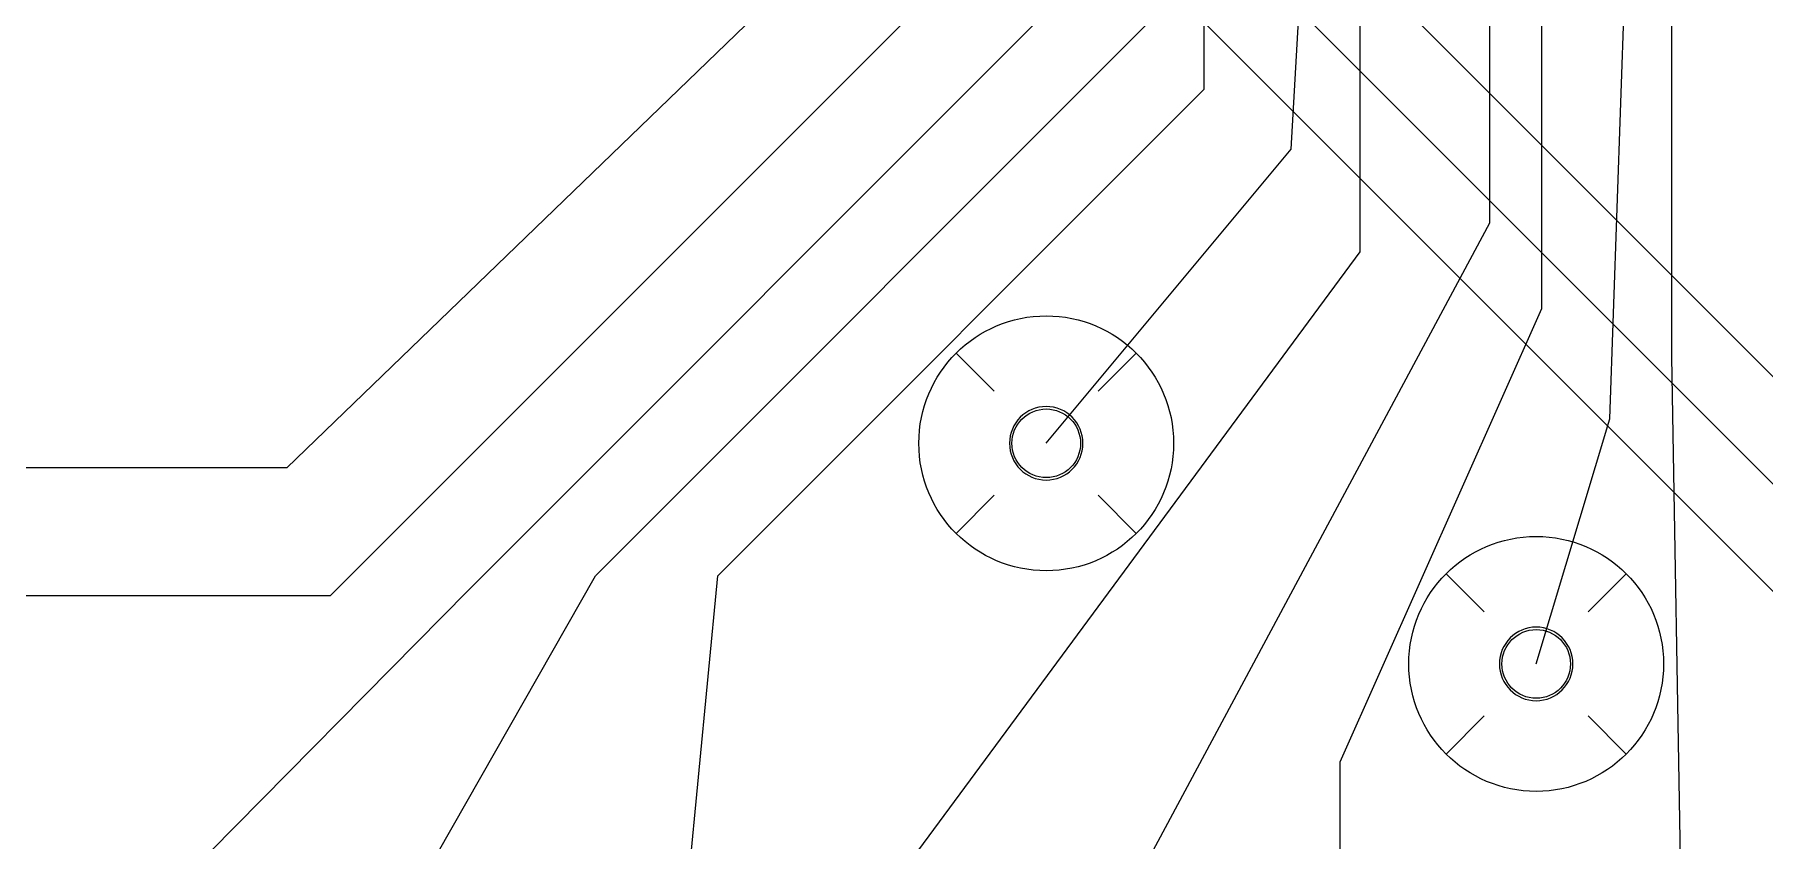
# Model space of a CAD drawing. Header units: inches. Extents: x -0.63 to 3.45, y 0 to 2.67.
# Drawn here: x 0.6685 to 1.0216, y 0.629 to 0.7934 of the extents above; entities that cross this region are included whole.
import ezdxf

# ---------------------------------------------------------------- set-up
doc = ezdxf.new("R2010")
doc.units = ezdxf.units.IN
doc.header["$MEASUREMENT"] = 0
for name, color, linetype in [('Bottom', 7, 'Continuous'), ('L2_GND', 7, 'Continuous'), ('L5_GND', 7, 'Continuous'), ('LAYNR4', 7, 'Continuous'), ('LAYNR5', 7, 'Continuous'), ('PADLAYER_BOT', 7, 'Continuous'), ('PADLAYER_INNER', 7, 'Continuous'), ('PADLAYER_TOP', 7, 'Continuous'), ('TOOL_TOP', 7, 'Continuous'), ('Trace_Route_Top', 7, 'Continuous')]:
    doc.layers.add(name, color=color, linetype=linetype)

# ---------------------------------------------------------------- blocks, each defined once
blk = doc.blocks.new('SE57')
at = {"layer": 'Trace_Route_Top', "color": 7, "linetype": 'Continuous'}
blk.add_line((0.87543, 0.855), (0.72, 0.705), dxfattribs=at)
blk = doc.blocks.new('SE56')
at = {"layer": 'Trace_Route_Top'}
blk.add_blockref('SE57', (0, 0), dxfattribs=at)
blk = doc.blocks.new('SE59')
at = {"layer": 'Trace_Route_Top', "color": 7, "linetype": 'Continuous'}
blk.add_line((0.72, 0.705), (0.56, 0.705), dxfattribs=at)
blk = doc.blocks.new('SE58')
at = {"layer": 'Trace_Route_Top'}
blk.add_blockref('SE59', (0, 0), dxfattribs=at)
blk = doc.blocks.new('SE73')
at = {"layer": 'Trace_Route_Top', "color": 7, "linetype": 'Continuous'}
blk.add_line((0.93904, 0.92518), (0.93904, 0.74904), dxfattribs=at)
blk = doc.blocks.new('SE72')
at = {"layer": 'Trace_Route_Top'}
blk.add_blockref('SE73', (0, 0), dxfattribs=at)
blk = doc.blocks.new('SE75')
at = {"layer": 'Trace_Route_Top', "color": 7, "linetype": 'Continuous'}
blk.add_line((0.93904, 0.74904), (0.84, 0.615), dxfattribs=at)
blk = doc.blocks.new('SE74')
at = {"layer": 'Trace_Route_Top'}
blk.add_blockref('SE75', (0, 0), dxfattribs=at)
blk = doc.blocks.new('SE81')
at = {"layer": 'Trace_Route_Top', "color": 7, "linetype": 'Continuous'}
for p, q in [((1.00265, 0.92518), (1.00265, 0.72759)), ((1.00265, 0.72759), (1.005, 0.59))]:
    blk.add_line(p, q, dxfattribs=at)
blk = doc.blocks.new('SE80')
at = {"layer": 'Trace_Route_Top'}
blk.add_blockref('SE81', (0, 0), dxfattribs=at)
blk = doc.blocks.new('SE249')
at = {"layer": 'Trace_Route_Top', "color": 7, "linetype": 'Continuous'}
blk.add_line((0.885, 0.605), (0.96554, 0.755), dxfattribs=at)
blk = doc.blocks.new('SE248')
at = {"layer": 'Trace_Route_Top'}
blk.add_blockref('SE249', (0, 0), dxfattribs=at)
blk = doc.blocks.new('SE251')
at = {"layer": 'Trace_Route_Top', "color": 7, "linetype": 'Continuous'}
blk.add_line((0.96554, 0.755), (0.96554, 0.92518), dxfattribs=at)
blk = doc.blocks.new('SE250')
at = {"layer": 'Trace_Route_Top'}
blk.add_blockref('SE251', (0, 0), dxfattribs=at)
blk = doc.blocks.new('SE257')
at = {"layer": 'Trace_Route_Top', "color": 7, "linetype": 'Continuous'}
blk.add_line((0.935, 0.457), (0.935, 0.645), dxfattribs=at)
blk = doc.blocks.new('SE256')
at = {"layer": 'Trace_Route_Top'}
blk.add_blockref('SE257', (0, 0), dxfattribs=at)
blk = doc.blocks.new('SE259')
at = {"layer": 'Trace_Route_Top', "color": 7, "linetype": 'Continuous'}
blk.add_line((0.935, 0.645), (0.97615, 0.73751), dxfattribs=at)
blk = doc.blocks.new('SE258')
at = {"layer": 'Trace_Route_Top'}
blk.add_blockref('SE259', (0, 0), dxfattribs=at)
blk = doc.blocks.new('SE261')
at = {"layer": 'Trace_Route_Top', "color": 7, "linetype": 'Continuous'}
blk.add_line((0.97615, 0.73751), (0.97615, 0.92518), dxfattribs=at)
blk = doc.blocks.new('SE260')
at = {"layer": 'Trace_Route_Top'}
blk.add_blockref('SE261', (0, 0), dxfattribs=at)
blk = doc.blocks.new('SE465')
at = {"layer": 'Trace_Route_Top', "color": 7, "linetype": 'Continuous'}
blk.add_line((0.875, 0.71), (0.925, 0.77), dxfattribs=at)
blk = doc.blocks.new('SE464')
at = {"layer": 'Trace_Route_Top'}
blk.add_blockref('SE465', (0, 0), dxfattribs=at)
blk = doc.blocks.new('SE467')
at = {"layer": 'Trace_Route_Top', "color": 7, "linetype": 'Continuous'}
blk.add_line((0.925, 0.77), (0.93374, 0.92518), dxfattribs=at)
blk = doc.blocks.new('SE466')
at = {"layer": 'Trace_Route_Top'}
blk.add_blockref('SE467', (0, 0), dxfattribs=at)
blk = doc.blocks.new('SE469')
at = {"layer": 'Trace_Route_Top', "color": 7, "linetype": 'Continuous'}
blk.add_line((0.975, 0.665), (0.99, 0.715), dxfattribs=at)
blk = doc.blocks.new('SE468')
at = {"layer": 'Trace_Route_Top'}
blk.add_blockref('SE469', (0, 0), dxfattribs=at)
blk = doc.blocks.new('SE471')
at = {"layer": 'Trace_Route_Top', "color": 7, "linetype": 'Continuous'}
blk.add_line((0.99, 0.715), (0.99735, 0.92518), dxfattribs=at)
blk = doc.blocks.new('SE470')
at = {"layer": 'Trace_Route_Top'}
blk.add_blockref('SE471', (0, 0), dxfattribs=at)
blk = doc.blocks.new('SE585')
at = {"layer": 'Trace_Route_Top', "color": 7, "linetype": 'Continuous'}
for p, q in [((0.79, 0.49546), (0.808, 0.683)), ((0.79, 0.457), (0.79, 0.49546))]:
    blk.add_line(p, q, dxfattribs=at)
blk = doc.blocks.new('SE584')
at = {"layer": 'Trace_Route_Top'}
blk.add_blockref('SE585', (0, 0), dxfattribs=at)
blk = doc.blocks.new('SE587')
at = {"layer": 'Trace_Route_Top', "color": 7, "linetype": 'Continuous'}
for p, q in [((0.90724, 0.78224), (0.90724, 0.92518)), ((0.808, 0.683), (0.90724, 0.78224))]:
    blk.add_line(p, q, dxfattribs=at)
blk = doc.blocks.new('SE586')
at = {"layer": 'Trace_Route_Top'}
blk.add_blockref('SE587', (0, 0), dxfattribs=at)
blk = doc.blocks.new('SE591')
at = {"layer": 'Trace_Route_Top', "color": 7, "linetype": 'Continuous'}
for p, q in [((0.71, 0.555), (0.783, 0.683)), ((0.675, 0.553), (0.675, 0.555)), ((0.675, 0.555), (0.71, 0.555))]:
    blk.add_line(p, q, dxfattribs=at)
blk = doc.blocks.new('SE590')
at = {"layer": 'Trace_Route_Top'}
blk.add_blockref('SE591', (0, 0), dxfattribs=at)
blk = doc.blocks.new('SE593')
at = {"layer": 'Trace_Route_Top', "color": 7, "linetype": 'Continuous'}
for p, q in [((0.90194, 0.80194), (0.90194, 0.92518)), ((0.783, 0.683), (0.90194, 0.80194))]:
    blk.add_line(p, q, dxfattribs=at)
blk = doc.blocks.new('SE592')
at = {"layer": 'Trace_Route_Top'}
blk.add_blockref('SE593', (0, 0), dxfattribs=at)
blk = doc.blocks.new('SE597')
at = {"layer": 'Trace_Route_Top', "color": 7, "linetype": 'Continuous'}
blk.add_line((0.675, 0.597), (0.757, 0.68), dxfattribs=at)
blk = doc.blocks.new('SE596')
at = {"layer": 'Trace_Route_Top'}
blk.add_blockref('SE597', (0, 0), dxfattribs=at)
blk = doc.blocks.new('SE599')
at = {"layer": 'Trace_Route_Top', "color": 7, "linetype": 'Continuous'}
for p, q in [((0.89663, 0.81963), (0.89663, 0.92518)), ((0.757, 0.68), (0.89663, 0.81963))]:
    blk.add_line(p, q, dxfattribs=at)
blk = doc.blocks.new('SE598')
at = {"layer": 'Trace_Route_Top'}
blk.add_blockref('SE599', (0, 0), dxfattribs=at)
blk = doc.blocks.new('SE603')
at = {"layer": 'Trace_Route_Top', "color": 7, "linetype": 'Continuous'}
for p, q in [((0.45, 0.677), (0.45194, 0.67894)), ((0.45194, 0.67894), (0.72894, 0.67894))]:
    blk.add_line(p, q, dxfattribs=at)
blk = doc.blocks.new('SE602')
at = {"layer": 'Trace_Route_Top'}
blk.add_blockref('SE603', (0, 0), dxfattribs=at)
blk = doc.blocks.new('SE605')
at = {"layer": 'Trace_Route_Top', "color": 7, "linetype": 'Continuous'}
for p, q in [((0.89133, 0.84133), (0.89133, 0.92518)), ((0.72894, 0.67894), (0.89133, 0.84133))]:
    blk.add_line(p, q, dxfattribs=at)
blk = doc.blocks.new('SE604')
at = {"layer": 'Trace_Route_Top'}
blk.add_blockref('SE605', (0, 0), dxfattribs=at)
blk = doc.blocks.new('SE619')
at = {"layer": 'LAYNR4', "color": 7, "linetype": 'Continuous'}
blk.add_line((1.115, 0.61), (0.84, 0.885), dxfattribs=at)
blk = doc.blocks.new('SE618')
at = {"layer": 'LAYNR4'}
blk.add_blockref('SE619', (0, 0), dxfattribs=at)
blk = doc.blocks.new('SE799')
at = {"layer": 'L2_GND', "color": 7, "linetype": 'Continuous'}
blk.add_line((0.99338, 0.68338), (0.98561, 0.67561), dxfattribs=at)
blk = doc.blocks.new('SE798')
at = {"layer": 'L2_GND'}
blk.add_blockref('SE799', (0, 0), dxfattribs=at)
blk = doc.blocks.new('SE801')
at = {"layer": 'L2_GND', "color": 7, "linetype": 'Continuous'}
blk.add_line((0.95662, 0.68338), (0.96439, 0.67561), dxfattribs=at)
blk = doc.blocks.new('SE800')
at = {"layer": 'L2_GND'}
blk.add_blockref('SE801', (0, 0), dxfattribs=at)
blk = doc.blocks.new('SE803')
at = {"layer": 'L2_GND', "color": 7, "linetype": 'Continuous'}
blk.add_line((0.95662, 0.64662), (0.96439, 0.65439), dxfattribs=at)
blk = doc.blocks.new('SE802')
at = {"layer": 'L2_GND'}
blk.add_blockref('SE803', (0, 0), dxfattribs=at)
blk = doc.blocks.new('SE805')
at = {"layer": 'L2_GND', "color": 7, "linetype": 'Continuous'}
blk.add_line((0.99338, 0.64662), (0.98561, 0.65439), dxfattribs=at)
blk = doc.blocks.new('SE804')
at = {"layer": 'L2_GND'}
blk.add_blockref('SE805', (0, 0), dxfattribs=at)
blk = doc.blocks.new('SE903')
at = {"layer": 'L2_GND', "color": 7, "linetype": 'Continuous'}
blk.add_line((0.89338, 0.72838), (0.88561, 0.72061), dxfattribs=at)
blk = doc.blocks.new('SE902')
at = {"layer": 'L2_GND'}
blk.add_blockref('SE903', (0, 0), dxfattribs=at)
blk = doc.blocks.new('SE905')
at = {"layer": 'L2_GND', "color": 7, "linetype": 'Continuous'}
blk.add_line((0.85662, 0.72838), (0.86439, 0.72061), dxfattribs=at)
blk = doc.blocks.new('SE904')
at = {"layer": 'L2_GND'}
blk.add_blockref('SE905', (0, 0), dxfattribs=at)
blk = doc.blocks.new('SE907')
at = {"layer": 'L2_GND', "color": 7, "linetype": 'Continuous'}
blk.add_line((0.85662, 0.69162), (0.86439, 0.69939), dxfattribs=at)
blk = doc.blocks.new('SE906')
at = {"layer": 'L2_GND'}
blk.add_blockref('SE907', (0, 0), dxfattribs=at)
blk = doc.blocks.new('SE909')
at = {"layer": 'L2_GND', "color": 7, "linetype": 'Continuous'}
blk.add_line((0.89338, 0.69162), (0.88561, 0.69939), dxfattribs=at)
blk = doc.blocks.new('SE908')
at = {"layer": 'L2_GND'}
blk.add_blockref('SE909', (0, 0), dxfattribs=at)
blk = doc.blocks.new('SE1267')
at = {"layer": 'LAYNR4', "color": 7, "linetype": 'Continuous'}
for p, q in [((0.85096, 0.89596), (1.12596, 0.62096)), ((1.09862, 0.60446), (0.83446, 0.86862))]:
    blk.add_line(p, q, dxfattribs=at)
blk = doc.blocks.new('SE1266')
at = {"layer": 'LAYNR4'}
blk.add_blockref('SE1267', (0, 0), dxfattribs=at)
blk = doc.blocks.new('SE1443')
at = {"layer": 'L5_GND', "color": 7, "linetype": 'Continuous'}
blk.add_line((0.99338, 0.68338), (0.98561, 0.67561), dxfattribs=at)
blk = doc.blocks.new('SE1442')
at = {"layer": 'L5_GND'}
blk.add_blockref('SE1443', (0, 0), dxfattribs=at)
blk = doc.blocks.new('SE1445')
at = {"layer": 'L5_GND', "color": 7, "linetype": 'Continuous'}
blk.add_line((0.95662, 0.68338), (0.96439, 0.67561), dxfattribs=at)
blk = doc.blocks.new('SE1444')
at = {"layer": 'L5_GND'}
blk.add_blockref('SE1445', (0, 0), dxfattribs=at)
blk = doc.blocks.new('SE1447')
at = {"layer": 'L5_GND', "color": 7, "linetype": 'Continuous'}
blk.add_line((0.95662, 0.64662), (0.96439, 0.65439), dxfattribs=at)
blk = doc.blocks.new('SE1446')
at = {"layer": 'L5_GND'}
blk.add_blockref('SE1447', (0, 0), dxfattribs=at)
blk = doc.blocks.new('SE1449')
at = {"layer": 'L5_GND', "color": 7, "linetype": 'Continuous'}
blk.add_line((0.99338, 0.64662), (0.98561, 0.65439), dxfattribs=at)
blk = doc.blocks.new('SE1448')
at = {"layer": 'L5_GND'}
blk.add_blockref('SE1449', (0, 0), dxfattribs=at)
blk = doc.blocks.new('SE1547')
at = {"layer": 'L5_GND', "color": 7, "linetype": 'Continuous'}
blk.add_line((0.89338, 0.72838), (0.88561, 0.72061), dxfattribs=at)
blk = doc.blocks.new('SE1546')
at = {"layer": 'L5_GND'}
blk.add_blockref('SE1547', (0, 0), dxfattribs=at)
blk = doc.blocks.new('SE1549')
at = {"layer": 'L5_GND', "color": 7, "linetype": 'Continuous'}
blk.add_line((0.85662, 0.72838), (0.86439, 0.72061), dxfattribs=at)
blk = doc.blocks.new('SE1548')
at = {"layer": 'L5_GND'}
blk.add_blockref('SE1549', (0, 0), dxfattribs=at)
blk = doc.blocks.new('SE1551')
at = {"layer": 'L5_GND', "color": 7, "linetype": 'Continuous'}
blk.add_line((0.85662, 0.69162), (0.86439, 0.69939), dxfattribs=at)
blk = doc.blocks.new('SE1550')
at = {"layer": 'L5_GND'}
blk.add_blockref('SE1551', (0, 0), dxfattribs=at)
blk = doc.blocks.new('SE1553')
at = {"layer": 'L5_GND', "color": 7, "linetype": 'Continuous'}
blk.add_line((0.89338, 0.69162), (0.88561, 0.69939), dxfattribs=at)
blk = doc.blocks.new('SE1552')
at = {"layer": 'L5_GND'}
blk.add_blockref('SE1553', (0, 0), dxfattribs=at)
blk = doc.blocks.new('SE2595')
at = {"layer": 'PADLAYER_TOP', "color": 7, "linetype": 'Continuous'}
for start, end in [(0, 180), (180, 0)]:
    blk.add_arc((0.975, 0.665), 0.0075, start, end, dxfattribs=at)
blk = doc.blocks.new('SE2594')
at = {"layer": 'PADLAYER_TOP'}
blk.add_blockref('SE2595', (0, 0), dxfattribs=at)
blk = doc.blocks.new('SE2597')
at = {"layer": 'PADLAYER_INNER', "color": 7, "linetype": 'Continuous'}
for start, end in [(0, 180), (180, 0)]:
    blk.add_arc((0.975, 0.665), 0.0075, start, end, dxfattribs=at)
blk = doc.blocks.new('SE2596')
at = {"layer": 'PADLAYER_INNER'}
blk.add_blockref('SE2597', (0, 0), dxfattribs=at)
blk = doc.blocks.new('SE2599')
at = {"layer": 'PADLAYER_BOT', "color": 7, "linetype": 'Continuous'}
for start, end in [(0, 180), (180, 0)]:
    blk.add_arc((0.975, 0.665), 0.0075, start, end, dxfattribs=at)
blk = doc.blocks.new('SE2598')
at = {"layer": 'PADLAYER_BOT'}
blk.add_blockref('SE2599', (0, 0), dxfattribs=at)
blk = doc.blocks.new('SE2601')
at = {"layer": 'PADLAYER_TOP', "color": 7, "linetype": 'Continuous'}
for start, end in [(0, 180), (180, 0)]:
    blk.add_arc((0.875, 0.71), 0.0075, start, end, dxfattribs=at)
blk = doc.blocks.new('SE2600')
at = {"layer": 'PADLAYER_TOP'}
blk.add_blockref('SE2601', (0, 0), dxfattribs=at)
blk = doc.blocks.new('SE2603')
at = {"layer": 'PADLAYER_INNER', "color": 7, "linetype": 'Continuous'}
for start, end in [(0, 180), (180, 0)]:
    blk.add_arc((0.875, 0.71), 0.0075, start, end, dxfattribs=at)
blk = doc.blocks.new('SE2602')
at = {"layer": 'PADLAYER_INNER'}
blk.add_blockref('SE2603', (0, 0), dxfattribs=at)
blk = doc.blocks.new('SE2605')
at = {"layer": 'PADLAYER_BOT', "color": 7, "linetype": 'Continuous'}
for start, end in [(0, 180), (180, 0)]:
    blk.add_arc((0.875, 0.71), 0.0075, start, end, dxfattribs=at)
blk = doc.blocks.new('SE2604')
at = {"layer": 'PADLAYER_BOT'}
blk.add_blockref('SE2605', (0, 0), dxfattribs=at)

msp = doc.modelspace()

# ---------------------------------------------------------------- linework, layer by layer
at = {"layer": 'Bottom', "color": 7, "linetype": 'Continuous'}
for centre in [(0.875, 0.71), (0.975, 0.665)]:
    msp.add_circle(centre, 0.026, dxfattribs=at)
at = {"layer": 'L2_GND', "color": 7, "linetype": 'Continuous'}
for centre in [(0.875, 0.71), (0.975, 0.665)]:
    msp.add_circle(centre, 0.026, dxfattribs=at)
at = {"layer": 'L5_GND', "color": 7, "linetype": 'Continuous'}
for centre in [(0.875, 0.71), (0.975, 0.665)]:
    msp.add_circle(centre, 0.026, dxfattribs=at)
at = {"layer": 'LAYNR4', "color": 7, "linetype": 'Continuous'}
for centre in [(0.875, 0.71), (0.975, 0.665)]:
    msp.add_circle(centre, 0.026, dxfattribs=at)
at = {"layer": 'LAYNR5', "color": 7, "linetype": 'Continuous'}
for centre in [(0.875, 0.71), (0.975, 0.665)]:
    msp.add_circle(centre, 0.026, dxfattribs=at)
at = {"layer": 'TOOL_TOP', "color": 7, "linetype": 'Continuous'}
for centre in [(0.875, 0.71), (0.975, 0.665)]:
    msp.add_circle(centre, 0.007, dxfattribs=at)

# ---------------------------------------------------------------- block references
for name in ['SE604', 'SE598', 'SE592', 'SE586', 'SE466', 'SE72', 'SE250', 'SE260', 'SE470', 'SE80', 'SE1266', 'SE618', 'SE56', 'SE464', 'SE248', 'SE74', 'SE258', 'SE904', 'SE1548', 'SE902', 'SE1546', 'SE2600', 'SE2602', 'SE2604', 'SE468', 'SE58', 'SE906', 'SE1550', 'SE908', 'SE1552', 'SE590', 'SE584', 'SE800', 'SE1444', 'SE798', 'SE1442', 'SE602', 'SE596', 'SE2594', 'SE2596', 'SE2598', 'SE802', 'SE1446', 'SE804', 'SE1448', 'SE256']:
    msp.add_blockref(name, (0, 0))

doc.saveas('drawing.dxf')
